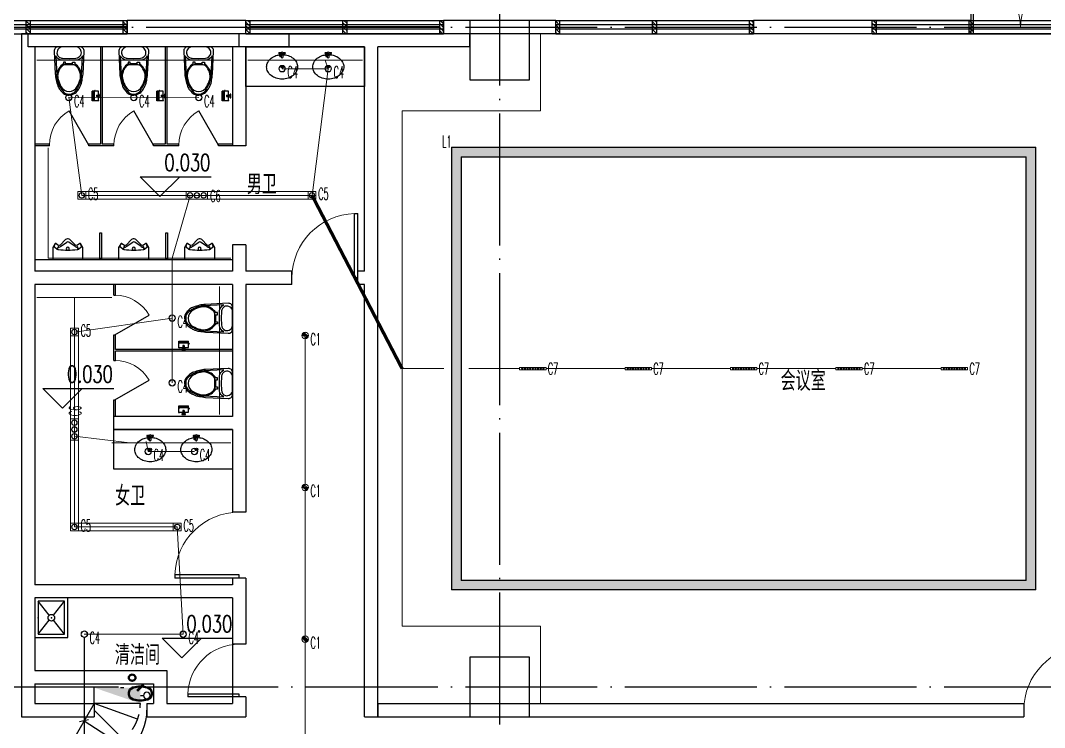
# Model space of a CAD drawing. Extents: x -621157 to 1764546, y -106808 to 741893.
# Drawn here: x 552801 to 568333, y -11864 to -1150 of the extents above; entities that cross this region are included whole.
import ezdxf
from ezdxf import colors
from ezdxf.entities.mleader import LeaderData, LeaderLine
from ezdxf.enums import TextEntityAlignment as Align
from ezdxf.math import Vec2, Vec3
from ezdxf.xclip import XClip

# ---------------------------------------------------------------- set-up
doc = ezdxf.new("R2010")
doc.units = 0
doc.header["$LTSCALE"] = 1000
doc.header["$MEASUREMENT"] = 0
doc.header["$XCLIPFRAME"] = 0
for name, pattern in [('XREF-A-101-平面图_t3$0$__DASH', [0.35, 0.25, -0.1]), ('XREF-A-101-平面图_t3$0$DASH', [0.35, 0.25, -0.1]), ('XREF-A-101-平面图_t3$0$DOTE', [2.42, 2, -0.2, 0.02, -0.2])]:
    doc.linetypes.add(name, pattern=pattern)
for name, color, linetype in [('0-底图', 7, 'Continuous'), ('WIRE-照明', 4, 'Continuous'), ('XREF-A-101-平面图_t3$0$A-COLUMN', 8, 'Continuous'), ('XREF-A-101-平面图_t3$0$A-DIM_ELEV', 8, 'Continuous'), ('XREF-A-101-平面图_t3$0$A-DOTE', 8, 'Continuous'), ('XREF-A-101-平面图_t3$0$A-LVTRY', 8, 'Continuous'), ('XREF-A-101-平面图_t3$0$A-ROOM-CH', 8, 'Continuous'), ('XREF-A-101-平面图_t3$0$A-WALL', 8, 'Continuous'), ('XREF-A-101-平面图_t3$0$A-WALL-FILL', 8, 'Continuous'), ('XREF-A-101-平面图_t3$0$A-WINDOW', 8, 'Continuous'), ('XREF-A-101-平面图_t3$0$A-背衬铝板', 8, 'Continuous'), ('XREF-A-101-平面图_t3$0$I-FURNITURE', 8, 'Continuous'), ('XREF-A-101-平面图_t3$0$I-SURFACE', 8, 'Continuous'), ('XREF-A-101-平面图_t3$0$I-WALL-GYPSUM', 8, 'Continuous'), ('XREF-A-101-平面图_t3$0$LVTRY', 8, 'Continuous'), ('XREF-A-101-平面图_t3$0$P-EQUIPMENT', 8, 'Continuous'), ('XREF-A-101-平面图_t3$0$wipess', 8, 'Continuous'), ('XREF-A-101-平面图_t3$0$水-尺寸', 8, 'Continuous')]:
    doc.layers.add(name, color=color, linetype=linetype)
doc.layers.add('00-dali线', color=3, linetype='Continuous', true_color=0x00ff00)
doc.layers.add('00-照明回路线', color=6, linetype='Continuous', lineweight=0)
doc.layers.add('LIGHT-INF', color=6, linetype='Continuous', lineweight=0)
doc.styles.add('E-FST', font='txt.shx', dxfattribs={"width": 0.75, "height": 250, "bigfont": '@@gbcbig.shx'})
doc.styles.add('INF DIM', font='SIMPLEX.SHX', dxfattribs={"width": 0.7, "bigfont": 'hztxt.shx'})
doc.styles.get("Standard").update_dxf_attribs({"font": 'romans.shx', "bigfont": 'HZDXC.SHX'})
doc.styles.add('XREF-A-101-平面图_t3$0$-HZDXCROMANS', font='ROMANS.shx', dxfattribs={"bigfont": 'HZDXC.shx'})
doc.styles.add('XREF-A-101-平面图_t3$0$A-STANDARD', font='SIMPLEX', dxfattribs={"bigfont": 'GBCBIG'})
doc.linetypes.add('LED', pattern='A,6,-3.5,["LED",Standard,S=2.54,R=0,X=-2.54,Y=-1.27],-4.8', length=14.3)
doc.dimstyles.get("Standard").update_dxf_attribs({"dimscale": 100, "dimtxt": 3.5, "dimasz": 1, "dimexe": 2.5, "dimexo": 3, "dimgap": 1.5, "dimtad": 1, "dimdec": 0, "dimzin": 0, "dimdsep": 46, "dimtxsty": 'Standard', "dimblk": 'ARCHTICK', "dimcen": 0.09, "dimadec": 0, "dimazin": 0, "dimtfac": 1, "dimtdec": 0, "dimtix": 1, "dimtmove": 2, "dimatfit": 3, "dimfxl": 0, "dimtolj": 1, "dimtzin": 0, "dimarcsym": 0})

# ---------------------------------------------------------------- blocks, each defined once
blk = doc.blocks.new('XREF-A-101-平面图_t3$0$轴网')
at = {"layer": 'XREF-A-101-平面图_t3$0$A-DOTE', "linetype": 'XREF-A-101-平面图_t3$0$DOTE'}
for p, q in [((19000, -3300), (19000, 43300)), ((-3300, 40000), (69800, 40000)), ((-3300, 30000), (69800, 30000))]:
    blk.add_line(p, q, dxfattribs=at)
blk = doc.blocks.new('XREF-A-101-平面图_t3$0$G$C869EB286')
at = {"layer": 'XREF-A-101-平面图_t3$0$A-WINDOW'}
h = blk.add_hatch(dxfattribs=at)
h.set_pattern_fill('ANSI31', color=256, scale=25)
h.set_pattern_definition([(45, (-143.957, -89940), (-28.0633, 28.0633), [])])
h.paths.add_polyline_path([(0, 60), (200, 60), (200, 0), (0, 0)])
blk.add_lwpolyline([(0, 60), (200, 60), (200, 0), (0, 0)], close=True, dxfattribs=at)
blk = doc.blocks.new('XREF-A-101-平面图_t3$0$柱网1F')
at = {"layer": 'XREF-A-101-平面图_t3$0$A-COLUMN'}
for points in [[(18550, -800), (19450, -800), (19450, 100), (18550, 100)], [(18550, -10450), (19450, -10450), (19450, -9550), (18550, -9550)]]:
    blk.add_lwpolyline(points, close=True, dxfattribs=at)
blk = doc.blocks.new('XREF-A-101-平面图_t3$0$轴网(2)')
at = {"layer": 'XREF-A-101-平面图_t3$0$A-DOTE', "linetype": 'XREF-A-101-平面图_t3$0$DOTE'}
blk.add_line((19000, -3300), (19000, 43300), dxfattribs=at)
blk = doc.blocks.new('XREF-A-101-平面图_t3$0$ROOM')
at = {"layer": 'XREF-A-101-平面图_t3$0$A-ROOM-CH', "style": 'XREF-A-101-平面图_t3$0$-HZDXCROMANS', "width": 0.6}
for tag, p in [('中文房间名称', (0, -1000)), ('英文房间名称', (0, -1500))]:
    blk.add_attdef(tag, text='', height=300, dxfattribs=at).set_placement(p, align=Align.CENTER)
blk = doc.blocks.new('_ArchTick')
at = {"color": 0, "linetype": 'ByBlock', "const_width": 0.4}
blk.add_lwpolyline([(-0.5, -0.5), (0.5, 0.5)], dxfattribs=at)
blk = doc.blocks.new('*D25423')
at = {"layer": 'Defpoints', "color": 0}
blk.add_point((0, 0), dxfattribs=at)
blk.add_point((0, 0), dxfattribs=at)
blk.add_point((0, 0), dxfattribs=at)
blk.add_point((0, 0), dxfattribs=at)
at = {"layer": 'XREF-A-101-平面图_t3$0$水-尺寸', "color": 0, "linetype": 'ByBlock', "lineweight": -2}
blk.add_line((0, 300), (0, 250), dxfattribs=at)
blk.add_line((0, 300), (0, 250), dxfattribs=at)
blk.add_arc((0, 0), 0, 180, 180, dxfattribs=at)
at = {"layer": 'XREF-A-101-平面图_t3$0$水-尺寸', "color": 0, "linetype": 'ByBlock', "lineweight": -2, "xscale": 100, "yscale": 100, "zscale": 100}
for rotation in [90, 90.00000000000001]:
    blk.add_blockref('_ArchTick', (0, 0), dxfattribs=dict(at, rotation=rotation))
at = {"layer": 'XREF-A-101-平面图_t3$0$水-尺寸', "color": 0, "insert": (0, 0), "char_height": 350, "attachment_point": 5}
blk.add_mtext('\\A1;0%%d', dxfattribs=at)
blk = doc.blocks.new('XREF-A-101-平面图_t3$0$URN--02')
blk.add_wipeout([(-457, 0), (0, 0), (0, -178), (-36, -240), (-36, -240), (-36, -241), (-37, -241), (-37, -241), (-37, -241), (-37, -241), (-38, -242), (-38, -242), (-39, -242), (-40, -243), (-41, -243), (-41, -243), (-42, -243), (-43, -243), (-44, -242), (-45, -242), (-45, -242), (-46, -241), (-47, -240), (-48, -239), (-52, -236), (-58, -231), (-64, -226), (-70, -221), (-76, -217), (-79, -214), (-83, -211), (-88, -209), (-84, -211), (-90, -209), (-95, -208), (-100, -208), (-104, -210), (-108, -211), (-112, -214), (-116, -219), (-120, -223), (-181, -285), (-198, -303), (-203, -306), (-211, -309), (-218, -311), (-222, -311), (-235, -311), (-244, -310), (-250, -308), (-257, -304), (-262, -300), (-271, -290), (-282, -279), (-294, -267), (-304, -257), (-314, -246), (-330, -230), (-339, -221), (-345, -215), (-352, -210), (-356, -209), (-361, -208), (-368, -209), (-378, -214), (-395, -228), (-412, -241), (-413, -242), (-415, -243), (-417, -243), (-420, -242), (-421, -240), (-457, -178)]).dxf.layer = 'XREF-A-101-平面图_t3$0$wipess'
at = {"color": 0, "linetype": 'Continuous'}
blk.add_lwpolyline([(-222, -311, 0.202919), (-195, -300), (-113, -216, -0.389432), (-79, -214), (-45, -241, 0.462615), (-36, -240), (0, -178), (0, 0), (-457, 0), (-457, -178), (-421, -240, 0.462594), (-412, -241), (-378, -214, -0.372868), (-345, -215), (-262, -300, 0.202811), (-235, -311)], format="xyb", close=True, dxfattribs=at)
at = {"color": 39}
for points in [[(-370, -149, 0.147155), (-390, -157)], [(-372, -149, 0.460813), (-383, -165)], [(-74, -165, 0.460816), (-85, -149)], [(-341, -193, 0.216515), (-377, -186)], [(-376, -188, 0.333711), (-364, -197)], [(-243, -262, 0.319648), (-214, -262)], [(-80, -186, 0.216515), (-116, -193)], [(-93, -197, 0.33371), (-81, -188)]]:
    blk.add_lwpolyline(points, format="xyb", dxfattribs=at)
at = {"color": 35}
for points in [[(-85, -149, 0.063072), (-372, -149)], [(-237, -140, 5.328794), (-220, -140)], [(-67, -157, 0.147155), (-87, -149)], [(-457, -178), (-439, -192, 0.359145), (-431, -192)], [(0, -178), (-18, -192, -0.359152), (-26, -192), (-67, -157)]]:
    blk.add_lwpolyline(points, format="xyb", dxfattribs=at)
at = {"color": 39}
for points in [[(-435, -194), (-422, -238)], [(-376, -188), (-383, -165)], [(-341, -193), (-243, -262)], [(-116, -193), (-214, -262)], [(-81, -188), (-74, -165)], [(-22, -194), (-35, -238)]]:
    blk.add_lwpolyline(points, dxfattribs=at)
at = {"color": 35}
blk.add_lwpolyline([(-390, -157), (-431, -192)], dxfattribs=at)
blk = doc.blocks.new('XREF-A-101-平面图_t3$0$G$C91BF6FAA(2)')
at = {"layer": 'XREF-A-101-平面图_t3$0$LVTRY'}
for points in [[(-962, 400), (-937, 400), (-937, 0), (-962, 0)], [(38, 400), (63, 400), (63, 0), (38, 0)]]:
    blk.add_lwpolyline(points, close=True, dxfattribs=at)
at = {"layer": 'XREF-A-101-平面图_t3$0$LVTRY', "rotation": 179.9999999999999}
for p in [(-1679, 0), (-679, 0), (321, 0)]:
    blk.add_blockref('XREF-A-101-平面图_t3$0$URN--02', p, dxfattribs=at)
blk = doc.blocks.new('XREF-A-101-平面图_t3$0$SANITARYWARELIB$SYSLIB$00000026')
at = {"color": 0}
for p, q in [((-250, -50, 0), (-39, -219, 0)), ((39, -219, 0), (250, -50, 0)), ((-250, -450, 0), (-39, -281, 0)), ((39, -281, 0), (250, -450, 0))]:
    blk.add_line(p, q, dxfattribs=at)
at = {"color": 0, "elevation": 0}
for points in [[(300, -500), (300, 0), (-300, 0), (-300, -500)], [(250, -450), (250, -50), (-250, -50), (-250, -450)]]:
    blk.add_lwpolyline(points, close=True, dxfattribs=at)
at = {"color": 0}
blk.add_circle((0, -250, 0), 50, dxfattribs=at)
for p in [(0, -50, 0), (0, -250, 0)]:
    blk.add_point(p, dxfattribs=at)
blk = doc.blocks.new('XREF-A-101-平面图_t3$0$$lvtry$00000194')
at = {"color": 0}
for p, q in [((-17, -27), (-17, -17)), ((17, -27), (17, -17))]:
    blk.add_line(p, q, dxfattribs=at)
blk.add_lwpolyline([(14, -39, -0.067374), (92, -53, -0.088152), (166, -93, -0.105269), (218, -155, -0.121685), (235, -224, -0.121685), (218, -292, -0.105269), (166, -355, -0.088152), (92, -394, -0.078966), (0, -409, -0.078966), (-92, -394, -0.088152), (-166, -355, -0.105269), (-218, -292, -0.121685), (-235, -224, -0.121685), (-218, -155, -0.105269), (-166, -93, -0.088152), (-92, -53, -0.059935), (-23, -40, -0.059935)], format="xyb", dxfattribs=at)
for centre, radius in [((0, -27), 16.7), ((0, -221), 20), ((0, -221), 15)]:
    blk.add_circle(centre, radius, dxfattribs=at)
for centre, radius, start, end in [((0, -17), 16.7, 0, 180), ((-40, -17), 10.1, 106.6096, 258.1648), ((-64, 250), 259, 274.7069, 282.3732), ((-75, -197), 173, 71.36, 79.1873), ((-29, -63), 6.77, 155.344, 308.3224), ((-171, 35), 166, 324.8411, 338.1337), ((-171, 35), 170, 324.8411, 331.3523), ((-29, -63), 3.37, 155.344, 308.3224), ((100, -178), 170, 132.3141, 138.8253), ((100, -178), 166, 125.5327, 138.8253), ((-12, -42), 10.6, 201.8924, 261.774), ((-381, -99), 372, 2.3982, 6.7627), ((0, -80), 9.9, 201.7837, 338.2163), ((64, 250), 259, 257.6268, 265.2931), ((381, -99), 372, 170.1008, 177.6018), ((75, -197), 173, 100.8127, 110.4191), ((40, -17), 10.1, 281.8352, 73.3904)]:
    blk.add_arc(centre, radius, start, end, dxfattribs=at)
for p in [(0, -27), (0, -221)]:
    blk.add_point(p, dxfattribs=at)
blk = doc.blocks.new('XREF-A-101-平面图_t3$0$马桶A')
blk.add_wipeout([(227, 298), (227, 304), (226, 310), (225, 316), (223, 322), (221, 328), (219, 333), (215, 338), (212, 343), (207, 347), (203, 351), (198, 355), (193, 358), (187, 361), (181, 363), (175, 364), (169, 365), (163, 365), (-163, 365), (-169, 365), (-175, 364), (-181, 363), (-187, 361), (-193, 358), (-198, 355), (-203, 351), (-207, 347), (-212, 343), (-215, 338), (-219, 333), (-221, 328), (-224, 322), (-225, 316), (-226, 310), (-227, 304), (-227, 298), (-211, -47), (-208, -78), (-203, -108), (-197, -139), (-170, -228), (-164, -243), (-156, -259), (-148, -273), (-137, -287), (-115, -312), (-90, -335), (-82, -342), (-73, -348), (-63, -353), (-53, -357), (-43, -361), (-32, -363), (-22, -365), (-11, -365), (0, -365), (16, -363), (31, -360), (47, -356), (62, -350), (76, -343), (90, -335), (102, -327), (114, -317), (124, -306), (133, -294), (141, -281), (169, -230), (179, -209), (187, -186), (193, -163), (196, -140), (211, -47)]).dxf.layer = 'XREF-A-101-平面图_t3$0$wipess'
at = {"color": 35, "linetype": 'ByBlock'}
blk.add_line((53, 109), (-53, 109), dxfattribs=at)
at = {"color": 0, "linetype": 'Continuous'}
blk.add_lwpolyline([(227, 298, 0.431726), (163, 365), (-163, 365, 0.431435), (-227, 298), (-211, -47, 0.05293), (-197, -139, 0.015625), (-170, -228, 0.092508), (-137, -287, 0.041886), (-90, -335, 0.199313), (0, -365, 0.124065), (90, -335, 0.122705), (141, -281, 0.00916), (169, -230, 0.093585), (196, -140, -0.024039), (211, -47)], format="xyb", close=True, dxfattribs=at)
at = {"color": 35}
for points in [[(-101, 194), (0, 190), (101, 194, 0.31346), (183, 257, 0.214355), (170, 326, 0.233297), (103, 365), (-107, 365, 0.214741), (-170, 326, 0.214469), (-182, 253, 0.149897), (-150, 211, 0.149897), (-101, 194)], [(-204, 229), (-189, -72, 0.039846), (-181, -133, 0.096207), (-126, -263, 0.060028), (-69, -329, 0.204422), (0, -353, 0.133941), (69, -329, 0.129163), (125, -263, -0.000598), (157, -200, 0.056687), (181, -133, 0.051135), (189, -72), (204, 229, -0.272391), (111, 165), (-111, 165, -0.270676), (-204, 229)], [(107, 73, 0.09365), (83, 89, 0.098915), (54, 95), (-55, 95, 0.096282), (-83, 89, 0.096282), (-108, 73, 0.05557), (-140, 34, 0.05557), (-163, -11, 0.092989), (-174, -76, 0.063501), (-167, -129, 0.057856), (-124, -235, 0.268831), (0, -311, 0.294074), (124, -235, 0.034416), (167, -129, 0.087024), (174, -76, 0.134611), (140, 34, 0.061058), (107, 73)]]:
    blk.add_lwpolyline(points, format="xyb", close=True, dxfattribs=at)
at = {"color": 35, "linetype": 'ByBlock'}
for points in [[(-53, 95), (-53, 136), (-87, 136), (-87, 88)], [(53, 95), (53, 136), (86, 136), (86, 88)]]:
    blk.add_lwpolyline(points, dxfattribs=at)
for centre, start, end in [((52, -92), 124.5259, 171.7782), ((-52, -92), 8.2064, 55.4741)]:
    blk.add_arc(centre, 244, start, end, dxfattribs=at)
blk = doc.blocks.new('XREF-A-101-平面图_t3$0$A-VEGA-2-LAY-1-01（B栋办公楼）$0$$TCHSYS$APDOOR2D')
blk.add_line((0.5, 0), (0, 0.866))
at = {"lineweight": 13}
blk.add_arc((0.5, 0), 1, 120, 180, dxfattribs=at)
blk = doc.blocks.new('XREF-A-101-平面图_t3$0$A$C12754C8C')
at = {"layer": 'XREF-A-101-平面图_t3$0$I-FURNITURE'}
for p, q in [((0, 39), (0, 44)), ((10, 49), (5, 49)), ((6, 39), (6, 40)), ((9, 43), (10, 43)), ((10, 96), (10, 0)), ((72, 96), (10, 96)), ((72, 68), (72, 96)), ((72, 93), (77, 93)), ((72, 87), (77, 87)), ((72, 68), (92, 68)), ((77, 120), (77, 80)), ((77, 80), (87, 80)), ((87, 120), (87, 80)), ((87, 93), (92, 93)), ((87, 87), (92, 87)), ((92, 68), (92, 96)), ((155, 96), (92, 96)), ((151, 101), (151, 96)), ((155, 96), (155, 0)), ((157, 101), (157, 44)), ((155, 0), (10, 0))]:
    blk.add_line(p, q, dxfattribs=at)
at = {"layer": 'XREF-A-101-平面图_t3$0$I-FURNITURE', "color": 8}
for p, q in [((10, 30), (155, 30)), ((10, 21), (155, 21)), ((10, 14), (155, 14)), ((10, 8), (155, 8)), ((10, 4), (155, 4)), ((110, 122), (55, 122))]:
    blk.add_line(p, q, dxfattribs=at)
at = {"layer": 'XREF-A-101-平面图_t3$0$I-FURNITURE'}
blk.add_lwpolyline([(55, 130), (55, 122, 0.414214), (57, 120), (108, 120, 0.414214), (110, 122), (110, 130)], format="xyb", close=True, dxfattribs=at)
for centre, radius, start, end in [((5, 44), 5, 90, 180), ((3, 39), 3, 180, 0), ((9, 40), 3, 90, 180), ((154, 101), 3, 0, 180), ((154, 44), 3, 286.1013, 360)]:
    blk.add_arc(centre, radius, start, end, dxfattribs=at)
blk = doc.blocks.new('XREF-A-101-平面图_t3$0$G$C392A9A82')
at = {"layer": 'XREF-A-101-平面图_t3$0$LVTRY'}
for p, q in [((13048, -400), (13048, -1875)), ((13073, -400), (13073, -1875)), ((14028, -400), (14028, -1875)), ((14053, -400), (14053, -1875)), ((12270, -1875), (12050, -1875)), ((12270, -1900), (12050, -1900)), ((13048, -1875), (12870, -1875)), ((13050, -1900), (12870, -1900)), ((13250, -1900), (13050, -1900)), ((13250, -1875), (13073, -1875)), ((14028, -1875), (13850, -1875)), ((14050, -1900), (13850, -1900)), ((14235, -1900), (14050, -1900)), ((14235, -1875), (14053, -1875)), ((15050, -1875), (14835, -1875)), ((15050, -1900), (14835, -1900)), ((13250, -4163), (13250, -4000)), ((13275, -4163), (13275, -4000)), ((13250, -5013), (13250, -4763)), ((13275, -4988), (13275, -4763)), ((13250, -5150), (13250, -5000)), ((15050, -4988), (13275, -4988)), ((15050, -5013), (13275, -5013)), ((13275, -5150), (13275, -5013)), ((13250, -6000), (13250, -5750)), ((13275, -6000), (13275, -5750))]:
    blk.add_line(p, q, dxfattribs=at)
for points in [[(15250, -400), (17050, -400), (17050, -1000), (15250, -1000)], [(13250, -6200), (15050, -6200), (15050, -6800), (13250, -6800)]]:
    blk.add_lwpolyline(points, close=True, dxfattribs=at)
for points in [[(12270, -1900), (12270, -1875)], [(12870, -1900), (12870, -1875)], [(13250, -1900), (13250, -1875)], [(13850, -1900), (13850, -1875)], [(14235, -1900), (14235, -1875)], [(14835, -1900), (14835, -1875)], [(13250, -4163), (13275, -4163)], [(13250, -4763), (13275, -4763)], [(13250, -5150), (13275, -5150)], [(13250, -5750), (13275, -5750)]]:
    blk.add_lwpolyline(points, dxfattribs=at)
blk.add_blockref('XREF-A-101-平面图_t3$0$G$C91BF6FAA(2)', (14000, -3620))
at = {"layer": 'XREF-A-101-平面图_t3$0$A-LVTRY', "rotation": 89.99999999999999}
blk.add_blockref('XREF-A-101-平面图_t3$0$SANITARYWARELIB$SYSLIB$00000026', (12050, -9050, 0), dxfattribs=at)
at = {"layer": 'XREF-A-101-平面图_t3$0$LVTRY'}
for p in [(12570, -765), (13550, -765), (14535, -765)]:
    blk.add_blockref('XREF-A-101-平面图_t3$0$马桶A', p, dxfattribs=at)
for name, p, rotation in [('XREF-A-101-平面图_t3$0$$lvtry$00000194', (15799, -479), 0.3060095053980393), ('XREF-A-101-平面图_t3$0$$lvtry$00000194', (16499, -479), 0.3060095053980648), ('XREF-A-101-平面图_t3$0$马桶A', (14685, -4513), 269.9999999999998), ('XREF-A-101-平面图_t3$0$马桶A', (14685, -5500), 269.9999999999998), ('XREF-A-101-平面图_t3$0$$lvtry$00000194', (13799, -6279), 0.3060095053979885), ('XREF-A-101-平面图_t3$0$$lvtry$00000194', (14499, -6279), 0.3060095053980139)]:
    blk.add_blockref(name, p, dxfattribs=dict(at, rotation=rotation))
at = {"layer": 'XREF-A-101-平面图_t3$0$LVTRY', "extrusion": (0, 0, -1), "xscale": -1, "zscale": -1}
for p, rotation in [((-12918, -1061), 89.99999999999977), ((-13898, -1061), 89.99999999999977), ((-14890, -1061), 89.99999999999977), ((-14389, -4858), 180), ((-14389, -5840), 180)]:
    blk.add_blockref('XREF-A-101-平面图_t3$0$A$C12754C8C', p, dxfattribs=dict(at, rotation=rotation))
at = {"layer": 'XREF-A-101-平面图_t3$0$LVTRY', "xscale": -600, "yscale": -600, "zscale": 25}
for p, rotation in [((12570, -1888), 179.9999999994639), ((13550, -1888), 179.9999999994639), ((14535, -1888), 179.9999999994639), ((13263, -4463), 89.99999999946354), ((13263, -5450), 89.99999999946354)]:
    blk.add_blockref('XREF-A-101-平面图_t3$0$A-VEGA-2-LAY-1-01（B栋办公楼）$0$$TCHSYS$APDOOR2D', p, dxfattribs=dict(at, rotation=rotation))
at = {"layer": 'XREF-A-101-平面图_t3$0$I-SURFACE'}
blk.add_line((12050, -3620), (15050, -3620), dxfattribs=at)
blk = doc.blocks.new('XREF-A-101-平面图_t3$0$DOOR2DLIB$SYSLIB$00000108')
at = {"color": 0}
for p, q in [((-0.5, 0), (-0.5, 0.4875)), ((-0.475, 0.4875), (-0.5, 0.4875)), ((-0.475, 0), (-0.475, 0.4875)), ((0.475, 0), (0.475, 0.4875)), ((0.475, 0.4875), (0.5, 0.4875)), ((0.5, 0), (0.5, 0.4875)), ((-0.5, 0), (-0.475, 0)), ((0.5, 0), (0.475, 0))]:
    blk.add_line(p, q, dxfattribs=at)
at = {"color": 0, "lineweight": 13}
for centre, start, end in [((-0.4875, 0), 0, 88.53072), ((0.4875, 0), 91.46928, 180)]:
    blk.add_arc(centre, 0.4875, start, end, dxfattribs=at)
blk = doc.blocks.new('XREF-A-101-平面图_t3$0$WINDOW2DLIB$SYSLIB$00000001')
at = {"color": 0}
for points in [[(-0.5, 0.5), (-0.5, -0.5)], [(-0.5, 0.5), (0.5, 0.5)], [(0.5, -0.5), (0.5, 0.5)], [(0.5, 0.1667), (-0.5, 0.1667)], [(0.5, -0.1667), (-0.5, -0.1667)], [(-0.5, -0.5), (0.5, -0.5)]]:
    blk.add_lwpolyline(points, dxfattribs=at)
blk = doc.blocks.new('XREF-A-101-平面图_t3$0$DOOR2DLIB$SYSLIB$00000101')
at = {"color": 0}
blk.add_line((0.5, 0), (-0.207, 0.707), dxfattribs=at)
blk.add_arc((0.5, 0), 1, 135, 180, dxfattribs=at)
blk = doc.blocks.new('XREF-A-101-平面图_t3$0$DOOR2DLIB$SYSLIB$00000107')
at = {"color": 0}
for p, q in [((0.45, 0.975), (0.5, 0.975)), ((0.45, 0), (0.45, 0.975)), ((0.5, 0), (0.5, 0.975)), ((0.5, 0), (0.45, 0))]:
    blk.add_line(p, q, dxfattribs=at)
at = {"color": 0, "lineweight": 13}
blk.add_arc((0.475, 0), 0.975, 91.4693, 180, dxfattribs=at)
blk = doc.blocks.new('Infinity0113180299')
at = {"layer": 'LIGHT-INF'}
h = blk.add_hatch(dxfattribs=at)
h.set_pattern_fill('ANSI33', color=8, scale=10)
h.set_pattern_definition([(45, (-18570, -39080), (-44.90128, 44.90128), []), (45, (-18525.1, -39080), (-44.90128, 44.90128), [31.75, -15.875])])
h.paths.add_polyline_path([(145, -145), (8715, -145), (8715, -6565), (145, -6565)], flags=16)
h.paths.add_polyline_path([(5, -5), (8855, -5), (8855, -6705), (5, -6705)])
for points in [[(0, 0), (8860, 0), (8860, -6710), (0, -6710)], [(150, -150), (8710, -150), (8710, -6560), (150, -6560)]]:
    blk.add_lwpolyline(points, close=True, dxfattribs=at)
at = {"layer": 'LIGHT-INF', "color": 8}
for points in [[(5, -5), (8855, -5), (8855, -6705), (5, -6705)], [(145, -145), (8715, -145), (8715, -6565), (145, -6565)]]:
    blk.add_lwpolyline(points, close=True, dxfattribs=at)
at = {"layer": 'LIGHT-INF', "style": 'INF DIM', "width": 0.5}
blk.add_text('L1', height=180, dxfattribs=at).set_placement((-142, -5))
blk = doc.blocks.new('Infinity0113184340')
blk.add_lwpolyline([(-200, -17), (-200, 18), (200, 18), (200, -17)], close=True)
for centre in [(-160, 0), (-120, 0), (-80, 0), (-40, 0), (0, 0), (40, 0), (80, 0), (120, 0), (160, 0)]:
    blk.add_circle(centre, 10)
at = {"style": 'INF DIM', "width": 0.5}
blk.add_text('C7', height=180, dxfattribs=at).set_placement((228, -92))
blk = doc.blocks.new('Infinity011318499921231')
blk.add_circle((0, 0), 50)
at = {"color": 8}
blk.add_circle((0, 0), 45, dxfattribs=at)
at = {"style": 'INF DIM', "width": 0.5}
blk.add_text('C4', height=180, dxfattribs=at).set_placement((81, -144))
blk = doc.blocks.new('Infinity0113191599')
blk.add_lwpolyline([(0, 0), (120, 0), (120, 326), (0, 326)], close=True)
for centre in [(60, 266), (60, 163), (60, 60)]:
    blk.add_circle(centre, 42.9)
at = {"color": 8}
for centre in [(60, 266), (60, 163), (60, 60)]:
    blk.add_circle(centre, 38.6, dxfattribs=at)
at = {"style": 'INF DIM', "width": 0.5}
blk.add_text('C6', height=180, rotation=90, dxfattribs=at).set_placement((160, 366))
blk = doc.blocks.new('A$Cffee1762')
h = blk.add_hatch(color=8)
h.dxf.hatch_style = 1
h.paths.add_polyline_path([(-50, 0), (-24, 0, -0.414214), (0, 24), (0, 50, 0.414214)])
h.paths.add_polyline_path([(0, -24), (0, -50, 0.414214), (50, 0), (24, 0, -0.414214)])
at = {"color": 8}
for points in [[(50, 0), (-50, 0)], [(0, 50), (0, -50)]]:
    blk.add_lwpolyline(points, dxfattribs=at)
blk.add_circle((0, 0), 50)
blk.add_circle((0, 0), 24.5, dxfattribs=at)
at = {"style": 'INF DIM', "width": 0.5}
blk.add_text('C1', height=180, dxfattribs=at).set_placement((81, -144))
blk = doc.blocks.new('Infinity0113191599123')
blk.add_lwpolyline([(0, 0), (120, 0), (120, 120), (0, 120)], close=True)
blk.add_circle((60, 60), 42.9)
at = {"color": 8}
blk.add_circle((60, 60), 38.6, dxfattribs=at)
at = {"style": 'INF DIM', "width": 0.5}
blk.add_text('C5', height=180, dxfattribs=at).set_placement((154, -8))
blk = doc.blocks.new('G$C6C03BD24')
at = {"layer": 'LIGHT-INF', "color": 6, "linetype": 'LED', "ltscale": 0.05}
for p, q in [((11980, -500), (14920, -500)), ((15180, -500), (16920, -500)), ((14750, -5870), (14750, -3930))]:
    blk.add_line(p, q, dxfattribs=at)
at = {"layer": 'LIGHT-INF', "color": 6}
for p, q in [((12721, -2490), (16094, -2490)), ((12721, -2610), (16094, -2610)), ((12490, -4681), (12490, -7515)), ((12610, -4681), (12610, -7515)), ((12610, -7515), (14170, -7515)), ((12610, -7635), (14170, -7635))]:
    blk.add_line(p, q, dxfattribs=at)
at = {"layer": 'LIGHT-INF', "color": 6, "linetype": 'LED', "ltscale": 0.05}
for points in [[(19620, -10250), (19620, -9080), (17520, -9080), (17520, -1270), (19620, -1270), (19620, -100)], [(12150, -1830), (12150, -3500), (14920, -3500)], [(14920, -6300), (13120, -6300)]]:
    blk.add_lwpolyline(points, dxfattribs=at)
at = {"layer": 'LIGHT-INF', "color": 6, "linetype": 'LED', "ltscale": 0.1}
blk.add_lwpolyline([(11980, -4100), (13120, -4100)], dxfattribs=at)
at = {"layer": 'LIGHT-INF', "color": 6}
for name, p in [('Infinity011318499921231', (15700, -630)), ('Infinity011318499921231', (16400, -630)), ('Infinity011318499921231', (12464, -1067)), ('Infinity011318499921231', (13450, -1067)), ('Infinity011318499921231', (14436, -1067)), ('Infinity0113180299', (18270, -1820)), ('Infinity0113191599123', (12601, -2610)), ('Infinity0113191599123', (16094, -2610)), ('Infinity011318499921231', (14033, -4409)), ('Infinity0113191599123', (12490, -4681)), ('A$Cffee1762', (16050, -4675)), ('Infinity0113184340', (19503, -5175)), ('Infinity0113184340', (21102, -5175)), ('Infinity0113184340', (22700, -5175)), ('Infinity0113184340', (24298, -5175)), ('Infinity0113184340', (25897, -5175)), ('Infinity011318499921231', (14033, -5391)), ('Infinity0113191599', (12490, -6261)), ('Infinity011318499921231', (13670, -6430)), ('Infinity011318499921231', (14370, -6430)), ('A$Cffee1762', (16050, -6975)), ('Infinity0113191599123', (12490, -7635)), ('Infinity0113191599123', (14050, -7635)), ('Infinity011318499921231', (12700, -9200)), ('Infinity011318499921231', (14200, -9200)), ('A$Cffee1762', (16050, -9275))]:
    blk.add_blockref(name, p, dxfattribs=at)
at = {"layer": 'LIGHT-INF', "color": 6, "rotation": 270}
blk.add_blockref('Infinity0113191599', (14244, -2490), dxfattribs=at)
blk = doc.blocks.new('_Oblique')
at = {"color": 0, "linetype": 'ByBlock', "lineweight": -2}
blk.add_line((-0.5, -0.5), (0.5, 0.5), dxfattribs=at)
blk = doc.blocks.new('XREF-A-101-平面图_t3$0$单出口消火栓新')
for p, q in [((-240, 700), (-846.2, 1050)), ((-479.4, 42.2), (-240, 700)), ((-240, 0), (-240, 700)), ((-240, 700), (0, 700))]:
    blk.add_line(p, q)
at = {"color": 0, "linetype": 'XREF-A-101-平面图_t3$0$DASH'}
blk.add_arc((-240, 700), 700, 150, 270, dxfattribs=at)
blk.add_solid([(-240, 0), (0, 0), (0, 700)])
at = {"layer": 'XREF-A-101-平面图_t3$0$水-尺寸', "linetype": 'ByBlock'}
dim = blk.add_angular_dim_3p(base=(0, 0), center=(0, 0), p1=(0, 0), p2=(0, 0), dimstyle='Standard', dxfattribs=at)
dim.commit()
dim.dimension.update_dxf_attribs({"geometry": '*D25423', "text_midpoint": (0, 0)})
blk = doc.blocks.new('*U25256')
at = {"layer": 'XREF-A-101-平面图_t3$0$P-EQUIPMENT', "color": 10}
blk.add_line((0, 120), (50, 120), dxfattribs=at)
at = {"layer": 'XREF-A-101-平面图_t3$0$P-EQUIPMENT'}
blk.add_circle((100, 120), 50, dxfattribs=at)
at = {"layer": 'XREF-A-101-平面图_t3$0$P-EQUIPMENT', "xscale": -1, "rotation": 90}
blk.add_blockref('XREF-A-101-平面图_t3$0$单出口消火栓新', (0, 0), dxfattribs=at)
blk = doc.blocks.new('XREF-A-101-平面图_t3$0$G$C156FCA62')
at = {"layer": 'XREF-A-101-平面图_t3$0$P-EQUIPMENT', "xscale": -1, "rotation": 180}
blk.add_blockref('*U25256', (13550, 29990), dxfattribs=at)
blk = doc.blocks.new('*U25374')
at = {"layer": 'XREF-A-101-平面图_t3$0$P-EQUIPMENT', "color": 10}
blk.add_line((0, 120), (50, 120), dxfattribs=at)
at = {"layer": 'XREF-A-101-平面图_t3$0$P-EQUIPMENT'}
blk.add_circle((100, 120), 50, dxfattribs=at)
at = {"layer": 'XREF-A-101-平面图_t3$0$P-EQUIPMENT', "xscale": -1, "rotation": 90}
blk.add_blockref('XREF-A-101-平面图_t3$0$单出口消火栓新', (0, 0), dxfattribs=at)
blk = doc.blocks.new('XREF-A-101-平面图_t3$0$G$C646F86AA')
at = {"layer": 'XREF-A-101-平面图_t3$0$P-EQUIPMENT', "xscale": -1, "rotation": 180}
blk.add_blockref('*U25374', (13550, 29990), dxfattribs=at)
blk = doc.blocks.new('XREF-A-101-平面图_t3')
at = {"layer": 'XREF-A-101-平面图_t3$0$A-背衬铝板', "color": 6, "linetype": 'XREF-A-101-平面图_t3$0$__DASH', "ltscale": 0.5, "const_width": 30}
for points in [[(211850, 40000), (213350, 40000)], [(215210, 40000), (218090, 40000)]]:
    blk.add_lwpolyline(points, dxfattribs=at)
blk.add_blockref('XREF-A-101-平面图_t3$0$G$C156FCA62', (200000, 0))
at = {"layer": 'XREF-A-101-平面图_t3$0$A-COLUMN'}
blk.add_blockref('XREF-A-101-平面图_t3$0$柱网1F', (200000, 40000), dxfattribs=at)
at = {"layer": 'XREF-A-101-平面图_t3$0$A-DOTE'}
for name, p in [('XREF-A-101-平面图_t3$0$轴网(2)', (200000, 100000)), ('XREF-A-101-平面图_t3$0$轴网', (200000, 0))]:
    blk.add_blockref(name, p, dxfattribs=at)
at = {"layer": 'XREF-A-101-平面图_t3$0$A-ROOM-CH'}
ref = blk.add_blockref('XREF-A-101-平面图_t3$0$ROOM', (215393, 38467), dxfattribs=at)
ref.add_attrib('中文房间名称', '男卫', dxfattribs={"height": 300, "style": 'XREF-A-101-平面图_t3$0$-HZDXCROMANS', "width": 0.8}).set_placement((215393, 37467), align=Align.CENTER)
ref = blk.add_blockref('XREF-A-101-平面图_t3$0$ROOM', (223603, 35489), dxfattribs=at)
ref.add_attrib('中文房间名称', '会议室', dxfattribs={"height": 300, "style": 'XREF-A-101-平面图_t3$0$-HZDXCROMANS', "width": 0.8}).set_placement((223603, 34489), align=Align.CENTER)
ref = blk.add_blockref('XREF-A-101-平面图_t3$0$ROOM', (213396, 33746), dxfattribs=at)
ref.add_attrib('中文房间名称', '女卫', dxfattribs={"height": 300, "style": 'XREF-A-101-平面图_t3$0$-HZDXCROMANS', "width": 0.8}).set_placement((213396, 32746), align=Align.CENTER)
ref = blk.add_blockref('XREF-A-101-平面图_t3$0$ROOM', (213506, 31335), dxfattribs=at)
ref.add_attrib('中文房间名称', '清洁间', dxfattribs={"height": 300, "style": 'XREF-A-101-平面图_t3$0$-HZDXCROMANS', "width": 0.8}).set_placement((213506, 30335), align=Align.CENTER)
at = {"layer": 'XREF-A-101-平面图_t3$0$A-WINDOW', "rotation": 270}
for p in [(211820, 40100), (213290, 40100), (215150, 40100), (216620, 40100), (218090, 40100), (219850, 40100), (221320, 40100), (222790, 40100), (224650, 40100), (226120, 40100)]:
    blk.add_blockref('XREF-A-101-平面图_t3$0$G$C869EB286', p, dxfattribs=at)
blk.add_blockref('XREF-A-101-平面图_t3$0$G$C392A9A82', (199900, 40100))
at = {"layer": 'XREF-A-101-平面图_t3$0$A-DIM_ELEV'}
for p, q in [((213847, 37431), (213547, 37731)), ((213547, 37731), (214626, 37731)), ((213847, 37431), (214147, 37731)), ((212369, 34224), (212069, 34524)), ((212069, 34524), (213148, 34524)), ((212369, 34224), (212669, 34524)), ((214180, 30440), (213880, 30740)), ((213880, 30740), (214959, 30740)), ((214180, 30440), (214480, 30740))]:
    blk.add_line(p, q, dxfattribs=at)
at = {"layer": 'XREF-A-101-平面图_t3$0$A-WALL'}
for p, q in [((215050, 39900), (211750, 39900)), ((211750, 39900), (211750, 36200)), ((215050, 39900), (211850, 39900)), ((211850, 39700), (211850, 39900)), ((217050, 39900), (215050, 39900)), ((215807, 39900), (215050, 39900)), ((215050, 39700), (215050, 39900)), ((215050, 39700), (215050, 39900)), ((215807, 39700), (215807, 39900)), ((218550, 39900), (217050, 39900)), ((218550, 39700), (218550, 39900)), ((215050, 39700), (211850, 39700)), ((214950, 39700), (211950, 39700)), ((211950, 39700), (211950, 36300)), ((214950, 39700), (214950, 38200)), ((215807, 39700), (215050, 39700)), ((215150, 39700), (215150, 38200)), ((216950, 39700), (215150, 39700)), ((216950, 36300), (216950, 39700)), ((218550, 39700), (217150, 39700)), ((217150, 36200), (217150, 39700)), ((215150, 38200), (214950, 38200)), ((214950, 36700), (214950, 36300)), ((215150, 36700), (214950, 36700)), ((215150, 36700), (215150, 36300)), ((211750, 36200), (211750, 31450)), ((214950, 36300), (211950, 36300)), ((215850, 36300), (215150, 36300)), ((216950, 36300), (216850, 36300)), ((217150, 29550), (217150, 36200)), ((214950, 36100), (211950, 36100)), ((211950, 36100), (211950, 31550)), ((214950, 36100), (214950, 34100)), ((215850, 36100), (215150, 36100)), ((215150, 36100), (215150, 34000)), ((216950, 36100), (216850, 36100)), ((216950, 29550), (216950, 36100)), ((214950, 34100), (213150, 34100)), ((213150, 33900), (213150, 34100)), ((214950, 33900), (213150, 33900)), ((214950, 33900), (214950, 32650)), ((215150, 34000), (215150, 32650)), ((214950, 31550), (211950, 31550)), ((214950, 31650), (214950, 31550)), ((215150, 31650), (215150, 31450)), ((211750, 31450), (211750, 30150)), ((215150, 31450), (215150, 30650)), ((211950, 31350), (211950, 30250)), ((214950, 31350), (211950, 31350)), ((214950, 31350), (214950, 30650)), ((211750, 30150), (211750, 29550)), ((211950, 30250), (213950, 30250)), ((213950, 30250), (213950, 29750)), ((211950, 30050), (213750, 30050)), ((211950, 30050), (211950, 29750)), ((213750, 30050), (213750, 29750)), ((214950, 29850), (214950, 29750)), ((215150, 29850), (215150, 29550)), ((211950, 29750), (212850, 29750)), ((213650, 29750), (213750, 29750)), ((213950, 29750), (214950, 29750)), ((211750, 29550), (212850, 29550)), ((213650, 29550), (213850, 29550)), ((213850, 29550), (215150, 29550)), ((216950, 29550), (217150, 29550))]:
    blk.add_line(p, q, dxfattribs=at)
for points in [[(215850, 36100), (215850, 36300)], [(216850, 36100), (216850, 36300)], [(215150, 32650), (214950, 32650)], [(215150, 31650), (214950, 31650)], [(215150, 30650), (214950, 30650)], [(215150, 29850), (214950, 29850)], [(212850, 29750), (212850, 29550)], [(213650, 29750), (213650, 29550)]]:
    blk.add_lwpolyline(points, dxfattribs=at)
at = {"layer": 'XREF-A-101-平面图_t3$0$A-WALL-FILL', "color": 171}
for p, q in [((215150, 40100), (213350, 40100)), ((219850, 40100), (218150, 40100)), ((226150, 40100), (222850, 40100)), ((215150, 39900), (213350, 39900)), ((219850, 39900), (218150, 39900)), ((226150, 39900), (222850, 39900))]:
    blk.add_line(p, q, dxfattribs=at)
for points in [[(213350, 39900), (213350, 40100)], [(215150, 39900), (215150, 40100)], [(218150, 39900), (218150, 40100)], [(219850, 39900), (219850, 40100)], [(222850, 39900), (222850, 40100)], [(226150, 39900), (226150, 40100)]]:
    blk.add_lwpolyline(points, dxfattribs=at)
at = {"layer": 'XREF-A-101-平面图_t3$0$A-WINDOW'}
for p, q in [((227650, 39900), (226150, 39900)), ((214950, 30650), (214950, 29850))]:
    blk.add_line(p, q, dxfattribs=at)
at = {"layer": 'XREF-A-101-平面图_t3$0$I-WALL-GYPSUM'}
for p, q in [((217150, 29750), (226950, 29750)), ((217150, 29750), (217150, 29550)), ((217150, 29550), (226950, 29550))]:
    blk.add_line(p, q, dxfattribs=at)
blk.add_lwpolyline([(226950, 29750), (226950, 29550)], dxfattribs=at)
blk.add_blockref('XREF-A-101-平面图_t3$0$G$C646F86AA', (200000, 0))
blk.add_blockref('XREF-A-101-平面图_t3$0$G$C646F86AA', (200000, 0))
at = {"layer": 'XREF-A-101-平面图_t3$0$A-WINDOW'}
for name, p, xscale, yscale, zscale, rotation in [('XREF-A-101-平面图_t3$0$DOOR2DLIB$SYSLIB$00000108', (226900, 40000), -1500, -1500, -1500, 180), ('XREF-A-101-平面图_t3$0$WINDOW2DLIB$SYSLIB$00000001', (211850, 40000), -2999.999999998645, 200, -2999.999999998645, 180), ('XREF-A-101-平面图_t3$0$WINDOW2DLIB$SYSLIB$00000001', (216650, 40000), -2999.999999998645, 200, -2999.999999998645, 180), ('XREF-A-101-平面图_t3$0$WINDOW2DLIB$SYSLIB$00000001', (221350, 40000), -2999.999999998645, 200, -2999.999999998645, 180), ('XREF-A-101-平面图_t3$0$WINDOW2DLIB$SYSLIB$00000001', (226150, 40000), -2999.999999998645, 200, -2999.999999998645, 180), ('XREF-A-101-平面图_t3$0$DOOR2DLIB$SYSLIB$00000107', (216350, 36200), -1000, -1000, -1000, 180), ('XREF-A-101-平面图_t3$0$DOOR2DLIB$SYSLIB$00000107', (215050, 32150), 1000, -1000, 1000, 270.0000000000008), ('XREF-A-101-平面图_t3$0$DOOR2DLIB$SYSLIB$00000107', (215050, 30250), 800, -800, 800, 270.0000000000008)]:
    blk.add_blockref(name, p, dxfattribs=dict(at, xscale=xscale, yscale=yscale, zscale=zscale, rotation=rotation))
for name, p, xscale, yscale, zscale in [('XREF-A-101-平面图_t3$0$DOOR2DLIB$SYSLIB$00000107', (227450, 29650), 1000, 1000, 1000), ('XREF-A-101-平面图_t3$0$DOOR2DLIB$SYSLIB$00000101', (213250, 29650), -800, -800, -800)]:
    blk.add_blockref(name, p, dxfattribs=dict(at, xscale=xscale, yscale=yscale, zscale=zscale))
at = {"layer": 'XREF-A-101-平面图_t3$0$A-DIM_ELEV', "color": 7, "style": 'XREF-A-101-平面图_t3$0$A-STANDARD', "width": 0.705882}
for p in [(213916, 37821), (212438, 34614), (214249, 30830)]:
    blk.add_text('0.030', height=255, dxfattribs=at).set_placement(p)
blk = doc.blocks.new('G$C4EA2D6B6')
at = {"layer": '00-dali线', "ltscale": 5, "const_width": 50}
blk.add_lwpolyline([(17620, -5275), (16254, -2650)], dxfattribs=at)
at = {"layer": '00-照明回路线', "ltscale": 5}
for p, q in [((16500, -730), (16454, -600)), ((16500, -730), (15800, -730)), ((16254, -2650), (16500, -730)), ((12761, -2650), (12564, -1160)), ((12564, -1160), (14536, -1168)), ((14404, -2650), (12761, -2650)), ((14133, -3600), (14404, -2650)), ((14404, -2650), (16254, -2650)), ((14133, -4509), (14133, -3600)), ((12650, -4721), (12650, -4200)), ((12650, -4721), (14133, -4509)), ((14133, -4509), (14133, -5491)), ((12650, -7675), (12650, -4721)), ((16150, -4775), (16150, -11675)), ((18251, -5275), (17620, -5275)), ((19403, -5275), (18631, -5275)), ((21002, -5275), (19803, -5275)), ((22600, -5275), (21402, -5275)), ((24198, -5275), (23000, -5275)), ((25797, -5275), (24598, -5275)), ((13492, -6400), (12650, -6301)), ((13770, -6530), (13740, -6379)), ((13770, -6530), (14470, -6530)), ((14210, -7675), (12650, -7675)), ((14300, -9300), (14210, -7675)), ((12800, -9300), (14300, -9300))]:
    blk.add_line(p, q, dxfattribs=at)
at = {"layer": 'WIRE-照明'}
blk.add_lwpolyline([(12797, -9350), (12797, -11017)], dxfattribs=at)
at = {"layer": '00-dali线', "ltscale": 5}
ml = blk.add_multileader_mtext('Standard', dxfattribs=at)
ml.set_content('{\\Ftxt,whgtxt|c134;DL2/1AL2}', color=256, style='E-FST')
ml.set_leader_properties(color=256)
ml.set_arrow_properties(name='OBLIQUE')
ml.build(insert=Vec2(0, 0))
ml.multileader.update_dxf_attribs({"text_left_attachment_type": 6, "text_right_attachment_type": 7, "dogleg_length": 40, "arrow_head_size": 100})
ctx = ml.context
ctx.base_point, ctx.char_height, ctx.arrow_head_size, ctx.landing_gap_size, ctx.plane_origin = Vec3(14167, -11468), 250, 100, 20, Vec3(15847, -10697)
ctx.left_attachment, ctx.right_attachment = 6, 7
notes = []
notes.append((ctx, [(0, (1, 1, 0), (14127, -11468), (1, 0), 40, [(0, [(12797, -10614)], 0, [])])]))
ctx.mtext.insert, ctx.mtext.flow_direction = Vec3(14187, -11168), 5
for ctx, leaders in notes:
    for number, flags, end, landing, length, lines in leaders:
        leader = LeaderData()
        leader.index, (leader.has_last_leader_line, leader.has_dogleg_vector, leader.attachment_direction) = number, flags
        leader.last_leader_point, leader.dogleg_vector, leader.dogleg_length = Vec3(end), Vec3(landing), length
        for number, points, colour, breaks in lines:
            line = LeaderLine()
            line.index, line.vertices, line.color, line.breaks = number, Vec3.list(points), colors.encode_raw_color(colour), breaks
            leader.lines.append(line)
        ctx.leaders.append(leader)

msp = doc.modelspace()

# ---------------------------------------------------------------- block references
at = {"layer": '0-底图'}
ref = msp.add_blockref('XREF-A-101-平面图_t3', (341069, -104477), dxfattribs=at)
XClip(ref).set_block_clipping_path([(188448.3743934482, 126697.923506411), (279528.158095957, 147598.6090894251)])
ref = msp.add_blockref('XREF-A-101-平面图_t3', (341069, -41250), dxfattribs=at)
XClip(ref).set_block_clipping_path([(188448.3743934482, 27012.7393680913), (279528.158095957, 51688.9437777734)])

# ---------------------------------------------------------------- next in the draw order: block references
at = {"layer": 'WIRE-照明'}
msp.add_blockref('G$C6C03BD24', (541069, -1250), dxfattribs=at)

# ---------------------------------------------------------------- next in the draw order: block references
msp.add_blockref('G$C4EA2D6B6', (540969, -1150), dxfattribs=at)

doc.saveas('drawing.dxf')
